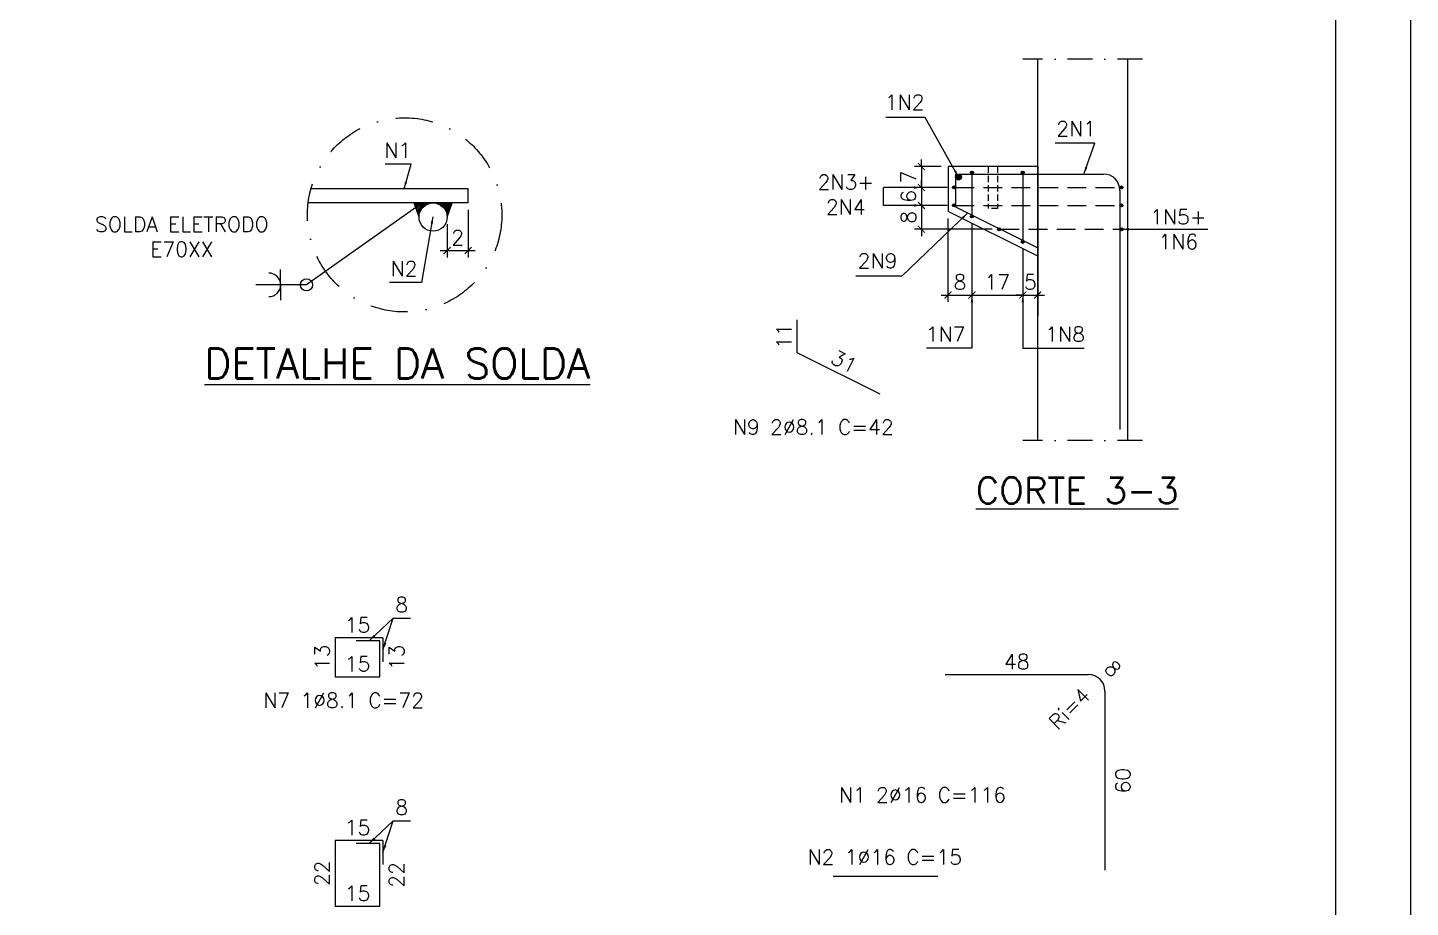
# Model space of a CAD drawing. Header units: centimetres. Extents: x 1658 to 27871, y 8240 to 11444.
# Drawn here: x 10381 to 11768, y 9104 to 9987 of the extents above; entities that cross this region are included whole.
import ezdxf

# ---------------------------------------------------------------- set-up
doc = ezdxf.new("R2010")
doc.units = ezdxf.units.CM
doc.header["$LTSCALE"] = 50
doc.header["$MEASUREMENT"] = 0
doc.header["$PDMODE"] = 67
for name, pattern in [('DASHDOT', [1, 0.5, -0.25, 0, -0.25]), ('DASHDOT2', [0.5, 0.25, -0.125, 0, -0.125]), ('DASHED', [0.75, 0.5, -0.25]), ('HIDDEN', [0.375, 0.25, -0.125])]:
    doc.linetypes.add(name, pattern=pattern)
doc.layers.add('10 TRACEJADO', color=1, linetype='DASHED', lineweight=13)
for name, color, linetype in [('FORMATO-PRECON', 2, 'Continuous'), ('HACHURAS-PRECON', 1, 'Continuous'), ('LINHA CENTRO-PRECON', 1, 'DASHDOT'), ('LINHA-01-PRECON', 1, 'Continuous'), ('LINHA-02-PRECON', 2, 'Continuous'), ('LINHA-03-PRECON', 3, 'Continuous'), ('LINHA-04-PRECON', 4, 'Continuous'), ('TEXTO-20-PRECON', 2, 'Continuous'), ('X1', 2, 'Continuous')]:
    doc.layers.add(name, color=color, linetype=linetype)
doc.styles.add('PRECON-ROMANS', font='romans.shx')
doc.styles.get("Standard").update_dxf_attribs({"font": 'romans.shx'})
doc.dimstyles.new('ESC50-50', dxfattribs={"dimscale": 50, "dimtxt": 0.2, "dimasz": 0.15, "dimexe": 0.15, "dimexo": 0.15, "dimgap": 0.08, "dimtad": 1, "dimdec": 1, "dimzin": 12, "dimdsep": 46, "dimtxsty": 'Standard', "dimblk": 'ARCHTICK', "dimcen": 0.09, "dimdle": 0.15, "dimclrd": 256, "dimclre": 256, "dimclrt": 2, "dimazin": 3, "dimtfac": 1, "dimtdec": 1, "dimtmove": 1, "dimatfit": 2, "dimfxl": 0.15, "dimtolj": 1, "dimtzin": 0, "dimarcsym": 0})
doc.dimstyles.new('ESC75-25', dxfattribs={"dimscale": 0, "dimtxt": 15, "dimasz": 7, "dimexe": 7, "dimexo": 7, "dimgap": 5.5, "dimtad": 1, "dimdec": 1, "dimlfac": 0.333333, "dimdsep": 46, "dimtxsty": 'Standard', "dimblk": 'ARCHTICK', "dimcen": 0.1, "dimdle": 7, "dimclrd": 256, "dimclre": 256, "dimclrt": 2, "dimadec": 0, "dimazin": 0, "dimtfac": 1, "dimtdec": 1, "dimtix": 1, "dimtmove": 2, "dimatfit": 3, "dimfxl": 1, "dimarcsym": 0})
doc.dimstyles.new('ESC75-75', dxfattribs={"dimscale": 0, "dimtxt": 15, "dimasz": 7, "dimexe": 7, "dimexo": 7, "dimgap": 5.5, "dimtad": 1, "dimdec": 1, "dimdsep": 46, "dimtxsty": 'Standard', "dimblk": 'ARCHTICK', "dimcen": 0.1, "dimdle": 7, "dimclrd": 256, "dimclre": 256, "dimclrt": 2, "dimadec": 0, "dimazin": 0, "dimtfac": 1, "dimtdec": 1, "dimtix": 1, "dimtmove": 2, "dimatfit": 3, "dimfxl": 1, "dimarcsym": 0})

# ---------------------------------------------------------------- blocks, each defined once
blk = doc.blocks.new('A$C2E607E54')
at = {"layer": 'FORMATO-PRECON'}
blk.add_lwpolyline([(0, 4200), (2970, 4200), (2970, 0), (0, 0)], close=True, dxfattribs=at)
at = {"layer": 'FORMATO-PRECON', "color": 6}
blk.add_lwpolyline([(100, 3950), (2870, 3950), (2870, 100), (100, 100)], close=True, dxfattribs=at)
blk = doc.blocks.new('*D250')
at = {"layer": 'Defpoints', "color": 0, "linetype": 'Continuous', "transparency": 16777216}
for p in [(11301.4, 9337.4), (11301.4, 9337.4), (11445.4, 9337.4)]:
    blk.add_point(p, dxfattribs=at)
at = {"layer": 'LINHA-01-PRECON', "color": 2, "linetype": 'Continuous', "transparency": 16777216, "insert": (11373.4, 9350.4), "char_height": 15, "attachment_point": 5}
blk.add_mtext('48', dxfattribs=at)
blk = doc.blocks.new('_ArchTick')
at = {"color": 0, "linetype": 'ByBlock', "const_width": 0.15}
blk.add_lwpolyline([(-0.5, -0.5), (0.5, 0.5)], dxfattribs=at)
blk = doc.blocks.new('*D251')
at = {"layer": 'Defpoints', "color": 0, "linetype": 'Continuous', "transparency": 16777216}
for p in [(11461.9, 9320.9), (11461.9, 9140.9), (11461.9, 9140.9)]:
    blk.add_point(p, dxfattribs=at)
at = {"layer": 'LINHA-01-PRECON', "color": 2, "linetype": 'Continuous', "transparency": 16777216, "insert": (11479.9, 9230.9), "char_height": 15, "attachment_point": 5, "rotation": 90}
blk.add_mtext('60', dxfattribs=at)
blk = doc.blocks.new('*D255')
at = {"layer": 'Defpoints', "color": 0, "transparency": 16777216}
for p in [(11304.4, 9802.6), (11328.4, 9797.5), (11328.4, 9718.6)]:
    blk.add_point(p, dxfattribs=at)
at = {"layer": 'LINHA-01-PRECON', "lineweight": -2, "transparency": 16777216}
for p, q in [((11304.4, 9795.6), (11304.4, 9711.6)), ((11328.4, 9790.5), (11328.4, 9711.6)), ((11297.4, 9718.6), (11335.4, 9718.6))]:
    blk.add_line(p, q, dxfattribs=at)
at = {"layer": 'LINHA-01-PRECON', "lineweight": -2, "transparency": 16777216, "xscale": 7, "yscale": 7, "zscale": 7, "rotation": 180}
blk.add_blockref('_ArchTick', (11304.4, 9718.6), dxfattribs=at)
at = {"layer": 'LINHA-01-PRECON', "lineweight": -2, "transparency": 16777216, "xscale": 7, "yscale": 7, "zscale": 7}
blk.add_blockref('_ArchTick', (11328.4, 9718.6), dxfattribs=at)
at = {"layer": 'LINHA-01-PRECON', "color": 2, "transparency": 16777216, "insert": (11316.4, 9731.6), "char_height": 15, "attachment_point": 5}
blk.add_mtext('8', dxfattribs=at)
blk = doc.blocks.new('*D256')
at = {"layer": 'Defpoints', "color": 0, "transparency": 16777216}
for p in [(11328.4, 9797.5), (11379.4, 9772), (11379.4, 9718.6)]:
    blk.add_point(p, dxfattribs=at)
at = {"layer": 'LINHA-01-PRECON', "lineweight": -2, "transparency": 16777216}
for p, q in [((11328.4, 9790.5), (11328.4, 9711.6)), ((11379.4, 9765), (11379.4, 9711.6)), ((11321.4, 9718.6), (11386.4, 9718.6))]:
    blk.add_line(p, q, dxfattribs=at)
at = {"layer": 'LINHA-01-PRECON', "lineweight": -2, "transparency": 16777216, "xscale": 7, "yscale": 7, "zscale": 7, "rotation": 180}
blk.add_blockref('_ArchTick', (11328.4, 9718.6), dxfattribs=at)
at = {"layer": 'LINHA-01-PRECON', "lineweight": -2, "transparency": 16777216, "xscale": 7, "yscale": 7, "zscale": 7}
blk.add_blockref('_ArchTick', (11379.4, 9718.6), dxfattribs=at)
at = {"layer": 'LINHA-01-PRECON', "color": 2, "transparency": 16777216, "insert": (11353.9, 9731.6), "char_height": 15, "attachment_point": 5}
blk.add_mtext('17', dxfattribs=at)
blk = doc.blocks.new('*D257')
at = {"layer": 'Defpoints', "color": 0, "transparency": 16777216}
for p in [(11379.4, 9772), (11394.4, 9718.6), (11394.4, 9718.6)]:
    blk.add_point(p, dxfattribs=at)
at = {"layer": 'LINHA-01-PRECON', "lineweight": -2, "transparency": 16777216}
for p, q in [((11379.4, 9765), (11379.4, 9711.6)), ((11379.4, 9718.6), (11372.4, 9718.6)), ((11379.4, 9718.6), (11394.4, 9718.6)), ((11394.4, 9718.6), (11401.4, 9718.6))]:
    blk.add_line(p, q, dxfattribs=at)
at = {"layer": 'LINHA-01-PRECON', "lineweight": -2, "transparency": 16777216, "xscale": 7, "yscale": 7, "zscale": 7}
blk.add_blockref('_ArchTick', (11379.4, 9718.6), dxfattribs=at)
at = {"layer": 'LINHA-01-PRECON', "lineweight": -2, "transparency": 16777216, "xscale": 7, "yscale": 7, "zscale": 7, "rotation": 180}
blk.add_blockref('_ArchTick', (11394.4, 9718.6), dxfattribs=at)
at = {"layer": 'LINHA-01-PRECON', "color": 2, "transparency": 16777216, "insert": (11386.9, 9731.6), "char_height": 15, "attachment_point": 5}
blk.add_mtext('5', dxfattribs=at)
blk = doc.blocks.new('*D258')
at = {"layer": 'Defpoints', "color": 0, "transparency": 16777216}
for p in [(11304.4, 9847.6), (11277.7, 9826.6), (11310.4, 9826.6)]:
    blk.add_point(p, dxfattribs=at)
at = {"layer": 'LINHA-01-PRECON', "lineweight": -2, "transparency": 16777216}
for p, q in [((11277.7, 9847.6), (11277.7, 9854.6)), ((11297.4, 9847.6), (11270.7, 9847.6)), ((11277.7, 9847.6), (11277.7, 9826.6)), ((11303.4, 9826.6), (11270.7, 9826.6)), ((11277.7, 9826.6), (11277.7, 9819.6))]:
    blk.add_line(p, q, dxfattribs=at)
at = {"layer": 'LINHA-01-PRECON', "lineweight": -2, "transparency": 16777216, "xscale": 7, "yscale": 7, "zscale": 7}
for p, rotation in [((11277.7, 9847.6), 270), ((11277.7, 9826.6), 90)]:
    blk.add_blockref('_ArchTick', p, dxfattribs=dict(at, rotation=rotation))
at = {"layer": 'LINHA-01-PRECON', "color": 2, "transparency": 16777216, "insert": (11264.7, 9837.1), "char_height": 15, "attachment_point": 5, "rotation": 90}
blk.add_mtext('7', dxfattribs=at)
blk = doc.blocks.new('*D259')
at = {"layer": 'Defpoints', "color": 0, "transparency": 16777216}
for p in [(11310.4, 9826.6), (11277.7, 9808.6), (11310.4, 9808.6)]:
    blk.add_point(p, dxfattribs=at)
at = {"layer": 'LINHA-01-PRECON', "lineweight": -2, "transparency": 16777216}
for p, q in [((11303.4, 9826.6), (11270.7, 9826.6)), ((11277.7, 9826.6), (11277.7, 9833.6)), ((11277.7, 9826.6), (11277.7, 9808.6)), ((11303.4, 9808.6), (11270.7, 9808.6)), ((11277.7, 9808.6), (11277.7, 9801.6))]:
    blk.add_line(p, q, dxfattribs=at)
at = {"layer": 'LINHA-01-PRECON', "lineweight": -2, "transparency": 16777216, "xscale": 7, "yscale": 7, "zscale": 7}
for p, rotation in [((11277.7, 9826.6), 270), ((11277.7, 9808.6), 90)]:
    blk.add_blockref('_ArchTick', p, dxfattribs=dict(at, rotation=rotation))
at = {"layer": 'LINHA-01-PRECON', "color": 2, "transparency": 16777216, "insert": (11264.7, 9817.6), "char_height": 15, "attachment_point": 5, "rotation": 90}
blk.add_mtext('6', dxfattribs=at)
blk = doc.blocks.new('*D276')
at = {"layer": 'Defpoints', "color": 0, "transparency": 16777216}
for p in [(10822.9, 9811), (10801.8, 9796.9), (10822.9, 9763.3)]:
    blk.add_point(p, dxfattribs=at)
at = {"layer": 'LINHA-01-PRECON', "lineweight": -2, "transparency": 16777216}
for p, q in [((10822.9, 9804), (10822.9, 9756.3)), ((10801.8, 9789.9), (10801.8, 9756.3)), ((10794.8, 9763.3), (10829.9, 9763.3))]:
    blk.add_line(p, q, dxfattribs=at)
at = {"layer": 'LINHA-01-PRECON', "lineweight": -2, "transparency": 16777216, "xscale": 7, "yscale": 7, "zscale": 7, "rotation": 180}
blk.add_blockref('_ArchTick', (10801.8, 9763.3), dxfattribs=at)
at = {"layer": 'LINHA-01-PRECON', "lineweight": -2, "transparency": 16777216, "xscale": 7, "yscale": 7, "zscale": 7}
blk.add_blockref('_ArchTick', (10822.9, 9763.3), dxfattribs=at)
at = {"layer": 'LINHA-01-PRECON', "color": 2, "transparency": 16777216, "insert": (10812.3, 9776.3), "char_height": 15, "attachment_point": 5}
blk.add_mtext('2', dxfattribs=at)
blk = doc.blocks.new('*D277')
at = {"layer": 'Defpoints', "color": 0, "linetype": 'Continuous', "transparency": 16777216}
for p in [(10689.4, 9335.2), (10734.4, 9335.2), (10734.4, 9335.2)]:
    blk.add_point(p, dxfattribs=at)
at = {"layer": 'LINHA-01-PRECON', "color": 2, "linetype": 'Continuous', "transparency": 16777216, "insert": (10711.9, 9348.2), "char_height": 15, "attachment_point": 5}
blk.add_mtext('15', dxfattribs=at)
blk = doc.blocks.new('*D278')
at = {"layer": 'Defpoints', "color": 0, "linetype": 'Continuous', "transparency": 16777216}
for p in [(10689.4, 9374.2), (10689.4, 9374.2), (10689.4, 9335.2)]:
    blk.add_point(p, dxfattribs=at)
at = {"layer": 'LINHA-01-PRECON', "color": 2, "linetype": 'Continuous', "transparency": 16777216, "insert": (10676.4, 9354.7), "char_height": 15, "attachment_point": 5, "rotation": 90}
blk.add_mtext('13', dxfattribs=at)
blk = doc.blocks.new('*D279')
at = {"layer": 'Defpoints', "color": 0, "linetype": 'Continuous', "transparency": 16777216}
for p in [(10689.4, 9374.2), (10734.4, 9374.2), (10734.4, 9374.2)]:
    blk.add_point(p, dxfattribs=at)
at = {"layer": 'LINHA-01-PRECON', "color": 2, "linetype": 'Continuous', "transparency": 16777216, "insert": (10711.9, 9387.2), "char_height": 15, "attachment_point": 5}
blk.add_mtext('15', dxfattribs=at)
blk = doc.blocks.new('*D280')
at = {"layer": 'Defpoints', "color": 0, "linetype": 'Continuous', "transparency": 16777216}
for p in [(10734.4, 9374.2), (10734.4, 9374.2), (10734.4, 9335.2)]:
    blk.add_point(p, dxfattribs=at)
at = {"layer": 'LINHA-01-PRECON', "color": 2, "linetype": 'Continuous', "transparency": 16777216, "insert": (10751.2, 9354.7), "char_height": 15, "attachment_point": 5, "rotation": 90}
blk.add_mtext('13', dxfattribs=at)
blk = doc.blocks.new('*D281')
at = {"layer": 'Defpoints', "color": 0, "linetype": 'Continuous', "transparency": 16777216}
for p in [(10689.4, 9104.8), (10734.4, 9104.8), (10734.4, 9104.8)]:
    blk.add_point(p, dxfattribs=at)
at = {"layer": 'LINHA-01-PRECON', "color": 2, "linetype": 'Continuous', "transparency": 16777216, "insert": (10711.9, 9117.8), "char_height": 15, "attachment_point": 5}
blk.add_mtext('15', dxfattribs=at)
blk = doc.blocks.new('*D282')
at = {"layer": 'Defpoints', "color": 0, "linetype": 'Continuous', "transparency": 16777216}
for p in [(10689.4, 9170.8), (10689.4, 9170.8), (10689.4, 9104.8)]:
    blk.add_point(p, dxfattribs=at)
at = {"layer": 'LINHA-01-PRECON', "color": 2, "linetype": 'Continuous', "transparency": 16777216, "insert": (10676.4, 9137.8), "char_height": 15, "attachment_point": 5, "rotation": 90}
blk.add_mtext('22', dxfattribs=at)
blk = doc.blocks.new('*D283')
at = {"layer": 'Defpoints', "color": 0, "linetype": 'Continuous', "transparency": 16777216}
for p in [(10689.4, 9170.8), (10734.4, 9170.8), (10734.4, 9170.8)]:
    blk.add_point(p, dxfattribs=at)
at = {"layer": 'LINHA-01-PRECON', "color": 2, "linetype": 'Continuous', "transparency": 16777216, "insert": (10711.9, 9183.8), "char_height": 15, "attachment_point": 5}
blk.add_mtext('15', dxfattribs=at)
blk = doc.blocks.new('*D284')
at = {"layer": 'Defpoints', "color": 0, "linetype": 'Continuous', "transparency": 16777216}
for p in [(10734.4, 9170.8), (10734.4, 9170.8), (10734.4, 9104.8)]:
    blk.add_point(p, dxfattribs=at)
at = {"layer": 'LINHA-01-PRECON', "color": 2, "linetype": 'Continuous', "transparency": 16777216, "insert": (10751.2, 9136.3), "char_height": 15, "attachment_point": 5, "rotation": 90}
blk.add_mtext('22', dxfattribs=at)
blk = doc.blocks.new('*D285')
at = {"layer": 'Defpoints', "color": 0, "linetype": 'Continuous', "transparency": 16777216}
for p in [(11152.7, 9693.7), (11152.7, 9660.9), (11152.7, 9660.9)]:
    blk.add_point(p, dxfattribs=at)
at = {"layer": 'LINHA-01-PRECON', "color": 2, "linetype": 'Continuous', "transparency": 16777216, "insert": (11139.7, 9677.3), "char_height": 15, "attachment_point": 5, "rotation": 90}
blk.add_mtext('11', dxfattribs=at)
blk = doc.blocks.new('*D286')
at = {"layer": 'Defpoints', "color": 0, "linetype": 'Continuous', "transparency": 16777216}
for p in [(11152.7, 9660.9), (11236, 9619.2), (11236, 9619.2)]:
    blk.add_point(p, dxfattribs=at)
at = {"layer": 'LINHA-01-PRECON', "color": 2, "linetype": 'Continuous', "transparency": 16777216, "insert": (11200.2, 9651.7), "char_height": 15, "attachment_point": 5, "rotation": 333.4377}
blk.add_mtext('31', dxfattribs=at)
blk = doc.blocks.new('*D514')
at = {"layer": 'Defpoints', "color": 0, "transparency": 16777216}
for p in [(11310.4, 9808.6), (11277.7, 9784.6), (11355.7, 9784.6)]:
    blk.add_point(p, dxfattribs=at)
at = {"layer": 'LINHA-01-PRECON', "lineweight": -2, "transparency": 16777216}
for p, q in [((11277.7, 9815.6), (11277.7, 9777.6)), ((11303.4, 9808.6), (11270.7, 9808.6)), ((11348.7, 9784.6), (11270.7, 9784.6))]:
    blk.add_line(p, q, dxfattribs=at)
at = {"layer": 'LINHA-01-PRECON', "lineweight": -2, "transparency": 16777216, "xscale": 7, "yscale": 7, "zscale": 7}
for p, rotation in [((11277.7, 9808.6), 90), ((11277.7, 9784.6), 270)]:
    blk.add_blockref('_ArchTick', p, dxfattribs=dict(at, rotation=rotation))
at = {"layer": 'LINHA-01-PRECON', "color": 2, "transparency": 16777216, "insert": (11264.7, 9796.6), "char_height": 15, "attachment_point": 5, "rotation": 90}
blk.add_mtext('8', dxfattribs=at)

msp = doc.modelspace()

# ---------------------------------------------------------------- hatches: boundary and pattern name
at = {"layer": 'LINHA-01-PRECON', "linetype": 'Continuous'}
h = msp.add_hatch(color=256, dxfattribs=at)
h.dxf.hatch_style = 1
edge = h.paths.add_edge_path()
edge.add_arc((11314.94, 9837.09), 3, 0, 360)
h = msp.add_hatch(color=256, dxfattribs=at)
h.dxf.hatch_style = 1
edge = h.paths.add_edge_path()
edge.add_arc((11328.44, 9841.59), 1.5, 0, 360)
h = msp.add_hatch(color=256, dxfattribs=at)
h.dxf.hatch_style = 1
edge = h.paths.add_edge_path()
edge.add_arc((11379.44, 9841.59), 1.5, 0, 360)
h = msp.add_hatch(color=256, dxfattribs=at)
h.dxf.hatch_style = 1
edge = h.paths.add_edge_path()
edge.add_arc((11310.44, 9826.59), 1.5, 0, 360)
h = msp.add_hatch(color=256, dxfattribs=at)
h.dxf.hatch_style = 1
edge = h.paths.add_edge_path()
edge.add_arc((11478.44, 9826.59), 1.5, 0, 360)
at = {"layer": 'LINHA-01-PRECON'}
h = msp.add_hatch(dxfattribs=at)
h.set_pattern_fill('ANSI31', color=256, scale=8.4375, style=0)
h.set_pattern_definition([(45, (5766.116, 9308.8639), (-0.74577668, 0.74577668), [])])
h.paths.add_polyline_path([(10768.66, 9811.02), (10773.57, 9796.89, -0.4142136), (10787.7, 9811.02)])
h.paths.add_polyline_path([(10787.7, 9811.02, -0.4142136), (10801.83, 9796.89), (10806.74, 9811.02)])
at = {"layer": 'LINHA-01-PRECON', "linetype": 'Continuous'}
h = msp.add_hatch(color=256, dxfattribs=at)
h.dxf.hatch_style = 1
edge = h.paths.add_edge_path()
edge.add_arc((11310.44, 9808.59), 1.5, 0, 360)
h = msp.add_hatch(color=256, dxfattribs=at)
h.dxf.hatch_style = 1
edge = h.paths.add_edge_path()
edge.add_arc((11478.44, 9808.59), 1.5, 0, 360)
h = msp.add_hatch(color=256, dxfattribs=at)
h.dxf.hatch_style = 1
edge = h.paths.add_edge_path()
edge.add_arc((11328.44, 9797.48), 1.5, 0, 360)
h = msp.add_hatch(color=256, dxfattribs=at)
h.dxf.hatch_style = 1
edge = h.paths.add_edge_path()
edge.add_arc((11355.71, 9784.59), 1.5, 0, 360)
h = msp.add_hatch(color=256, dxfattribs=at)
h.dxf.hatch_style = 1
edge = h.paths.add_edge_path()
edge.add_arc((11478.44, 9784.59), 1.5, 0, 360)
h = msp.add_hatch(color=256, dxfattribs=at)
h.dxf.hatch_style = 1
edge = h.paths.add_edge_path()
edge.add_arc((11379.44, 9771.98), 1.5, 0, 360)

# ---------------------------------------------------------------- linework, layer by layer
at = {"layer": '10 TRACEJADO', "linetype": 'HIDDEN', "ltscale": 0.5, "extrusion": (0, 1, 0)}
for p, q in [((11344.64, 9847.59), (11344.64, 9805.59)), ((11354.24, 9847.59), (11354.24, 9805.59)), ((11354.24, 9805.59), (11344.64, 9805.59))]:
    msp.add_line(p, q, dxfattribs=at)
at = {"layer": 'LINHA CENTRO-PRECON', "extrusion": (0, 1, 0)}
for p, q in [((11499.44, 9955.6), (11379.44, 9955.6)), ((11499.44, 9572.6), (11379.44, 9572.6))]:
    msp.add_line(p, q, dxfattribs=at)
at = {"layer": 'LINHA-01-PRECON', "color": 1}
msp.add_lwpolyline([(10770.25, 9806.44), (10660.62, 9728.8), (10609.81, 9728.8)], dxfattribs=at)
at = {"layer": 'LINHA-01-PRECON', "color": 1, "linetype": 'DASHDOT2', "ltscale": 3}
msp.add_circle((10759.15, 9799.07), 97.5, dxfattribs=at)
at = {"layer": 'LINHA-01-PRECON', "linetype": 'Continuous'}
for centre, radius in [((11314.94, 9837.09), 3), ((11328.44, 9841.59), 1.5), ((11379.44, 9841.59), 1.5), ((11310.44, 9826.59), 1.5), ((11478.44, 9826.59), 1.5), ((11310.44, 9808.59), 1.5), ((11478.44, 9808.59), 1.5), ((11328.44, 9797.48), 1.5), ((11355.71, 9784.59), 1.5), ((11478.44, 9784.59), 1.5), ((11379.44, 9771.98), 1.5)]:
    msp.add_circle(centre, radius, dxfattribs=at)
at = {"layer": 'LINHA-02-PRECON', "extrusion": (0, 1, 0)}
for p, q in [((11394.44, 9572.6), (11394.44, 9955.6)), ((11484.44, 9955.6), (11484.44, 9572.6)), ((11304.44, 9847.59), (11304.44, 9802.59)), ((11394.44, 9847.59), (11304.44, 9847.59)), ((11394.44, 9847.59), (11394.44, 9772.59)), ((11394.44, 9757.59), (11304.44, 9802.59)), ((11394.44, 9772.59), (11394.44, 9697.59))]:
    msp.add_line(p, q, dxfattribs=at)
at = {"layer": 'LINHA-02-PRECON'}
for q in [(10634.7, 9744.2), (10634.7, 9713.41)]:
    msp.add_line((10634.7, 9728.8), q, dxfattribs=at)
msp.add_circle((10660.62, 9728.8), 6.11, dxfattribs=at)
msp.add_arc((10622.86, 9728.8), 11.84, 270.31864, 89.68136, dxfattribs=at)
at = {"layer": 'LINHA-03-PRECON'}
for p, q in [((10822.87, 9825.16), (10665.2, 9825.16)), ((10822.87, 9811.02), (10822.87, 9825.16)), ((10822.87, 9811.02), (10662.38, 9811.02)), ((10773.57, 9796.89), (10768.66, 9811.02)), ((10796.23, 9811.02), (10796.23, 9811.02)), ((10801.83, 9796.89), (10806.74, 9811.02))]:
    msp.add_line(p, q, dxfattribs=at)
msp.add_circle((10787.7, 9796.89), 14.13, dxfattribs=at)
at = {"layer": 'LINHA-04-PRECON', "extrusion": (0, 1, 0)}
for p, q in [((11311.94, 9840.09), (11460.44, 9840.09)), ((11328.44, 9840.09), (11328.44, 9798.98)), ((11379.44, 9840.09), (11379.44, 9773.48)), ((11301.44, 9337.42), (11445.44, 9337.42))]:
    msp.add_line(p, q, dxfattribs=at)
at = {"layer": 'LINHA-04-PRECON', "linetype": 'HIDDEN', "ltscale": 1.5, "extrusion": (0, 1, 0)}
for p, q in [((11311.94, 9826.59), (11476.94, 9826.59)), ((11311.94, 9808.59), (11476.94, 9808.59)), ((11357.21, 9784.59), (11476.94, 9784.59))]:
    msp.add_line(p, q, dxfattribs=at)
at = {"layer": 'LINHA-04-PRECON'}
for p, q in [((11476.94, 9823.59), (11476.94, 9583.59)), ((10737.4, 9374.23), (10689.4, 9374.23)), ((10689.4, 9374.23), (10689.4, 9335.22)), ((10734.4, 9371.23), (10710.4, 9371.23)), ((10734.4, 9335.22), (10734.4, 9371.23)), ((10737.4, 9374.23), (10737.4, 9350.23)), ((10689.4, 9335.22), (10734.4, 9335.22)), ((11461.94, 9320.92), (11461.94, 9140.92)), ((10737.4, 9170.81), (10689.4, 9170.81)), ((10689.4, 9170.81), (10689.4, 9104.8)), ((10734.4, 9167.81), (10710.4, 9167.81)), ((10734.4, 9104.8), (10734.4, 9167.81)), ((10737.4, 9170.81), (10737.4, 9146.81)), ((11294.29, 9134.7), (11189.29, 9134.7)), ((10689.4, 9104.8), (10734.4, 9104.8))]:
    msp.add_line(p, q, dxfattribs=at)
for points in [[(11311.94, 9840.09, 0), (11311.94, 9807.23, 0), (11394.44, 9765.98, 0)], [(11152.69, 9693.72, 0), (11152.69, 9660.86, 0), (11236, 9619.21, 0)]]:
    msp.add_polyline3d(points, dxfattribs=at)
for centre in [(11460.44, 9823.59), (11445.44, 9320.92)]:
    msp.add_arc(centre, 16.5, 0, 90, dxfattribs=at)

# ---------------------------------------------------------------- block references
at = {"layer": 'HACHURAS-PRECON', "xscale": 0.7499999999999996, "yscale": 0.7499999999999996, "zscale": 0.7499999999999996}
msp.add_blockref('A$C2E607E54', (9540.86, 8293.94), dxfattribs=at)

# ---------------------------------------------------------------- texts
at = {"layer": 'LINHA-01-PRECON', "color": 2, "linetype": 'Continuous', "char_height": 15, "attachment_point": 5}
for s, insert in [('1N2', (11260.95, 9912.2)), ('2N1', (11433.03, 9885.7)), ('2N3+\\P2N4', (11201.8, 9819.47)), ('1N5+\\P1N6', (11535.57, 9784.59)), ('2N9', (11233.71, 9752.91)), ('1N7', (11302.06, 9679.26)), ('1N8', (11421.89, 9679.26)), ('8', (10756.18, 9407.62)), ('8', (10756.18, 9204.2))]:
    msp.add_mtext(s, dxfattribs=dict(at, insert=insert))
at = {"layer": 'LINHA-01-PRECON', "color": 2, "char_height": 15, "attachment_point": 5}
for s, insert in [('N1', (10752.32, 9863.98)), ('N2', (10758.59, 9745.01))]:
    msp.add_mtext(s, dxfattribs=dict(at, insert=insert))
at = {"layer": 'LINHA-01-PRECON', "color": 4, "attachment_point": 5}
for s, insert, char_height in [('\\A1;{\\LDETALHE DA SOLDA}', (10751.77, 9649.83), 30), ('{\\LCORTE 3-3}', (11434, 9522.36, -0.05), 26.25)]:
    msp.add_mtext(s, dxfattribs=dict(at, insert=insert, char_height=char_height))
at = {"layer": 'LINHA-01-PRECON', "color": 2, "linetype": 'Continuous', "char_height": 15, "attachment_point": 5}
for s, insert, rotation in [('8', (11469.89, 9343.27), 315), ('Ri=4', (11426.29, 9303.23), 45)]:
    msp.add_mtext(s, dxfattribs=dict(at, insert=insert, rotation=rotation))
at = {"layer": 'TEXTO-20-PRECON', "insert": (10535.58, 9777.08), "char_height": 15, "attachment_point": 5, "style": 'PRECON-ROMANS'}
msp.add_mtext('\\A1;SOLDA ELETRODO\\PE70XX', dxfattribs=at)
at = {"layer": 'X1', "style": 'PRECON-ROMANS'}
for s, p in [('N9 2%%C8.1 C=42', (11088.51, 9578.45)), ('N7 1%%C8.1 C=72', (10617.21, 9304.04)), ('N1 2%%C16 C=116', (11194.9, 9209.09)), ('N2 1%%C16 C=15', (11163.5, 9146.66))]:
    msp.add_text(s, height=15, dxfattribs=at).set_placement(p)

# ---------------------------------------------------------------- dimensions: what is measured, and where the dimension line sits
at = {"layer": 'LINHA-01-PRECON'}
for base, p1, p2, picture, middle in [((11277.74, 9826.59), (11304.44, 9847.59), (11310.44, 9826.59), '*D258', (11264.74, 9837.09)), ((11277.74, 9808.59), (11310.44, 9826.59), (11310.44, 9808.59), '*D259', (11264.74, 9817.59)), ((11277.74, 9784.59), (11310.44, 9808.59), (11355.71, 9784.59), '*D514', (11264.74, 9796.59))]:
    dim = msp.add_linear_dim(base=base, p1=p1, p2=p2, angle=90, dimstyle='ESC75-25', override={"dimscale": 1}, dxfattribs=at)
    dim.commit()
    dim.dimension.update_dxf_attribs({"geometry": picture, "text_midpoint": middle})
dim = msp.add_linear_dim(base=(10822.87, 9763.31), p1=(10801.83, 9796.89), p2=(10822.87, 9811.02), text='2', dimstyle='ESC75-25', override={"dimscale": 1}, dxfattribs=at)
dim.commit()
dim.dimension.update_dxf_attribs({"geometry": '*D276', "text_midpoint": (10812.35, 9776.31)})
for base, p1, p2, picture, middle in [((11328.44, 9718.59), (11304.44, 9802.59), (11328.44, 9797.48), '*D255', (11316.44, 9731.59)), ((11379.44, 9718.59), (11328.44, 9797.48), (11379.44, 9771.98), '*D256', (11353.94, 9731.59)), ((11394.44, 9718.59), (11379.44, 9771.98), (11394.44, 9718.59), '*D257', (11386.94, 9731.59))]:
    dim = msp.add_linear_dim(base=base, p1=p1, p2=p2, dimstyle='ESC75-25', override={"dimscale": 1}, dxfattribs=at)
    dim.commit()
    dim.dimension.update_dxf_attribs({"geometry": picture, "text_midpoint": middle})
at = {"layer": 'LINHA-01-PRECON', "linetype": 'Continuous'}
for p1, p2, picture, middle in [((11152.69, 9693.72), (11152.69, 9660.86), '*D285', (11139.69, 9677.29)), ((11152.69, 9660.86), (11236, 9619.21), '*D286', (11200.16, 9651.66))]:
    dim = msp.add_aligned_dim(p1=p1, p2=p2, distance=0, dimstyle='ESC75-25', override={"dimscale": 1, "dimse1": 1, "dimse2": 1, "dimsd1": 1, "dimsd2": 1}, dxfattribs=at)
    dim.commit()
    dim.dimension.update_dxf_attribs({"geometry": picture, "text_midpoint": middle})
for base, p1, p2, picture, middle in [((10734.4, 9374.23), (10689.4, 9374.23), (10734.4, 9374.23), '*D279', (10711.9, 9387.23)), ((10734.4, 9335.22), (10689.4, 9335.22), (10734.4, 9335.22), '*D277', (10711.9, 9348.22)), ((10734.4, 9170.81), (10689.4, 9170.81), (10734.4, 9170.81), '*D283', (10711.9, 9183.81)), ((10734.4, 9104.8), (10689.4, 9104.8), (10734.4, 9104.8), '*D281', (10711.9, 9117.8))]:
    dim = msp.add_linear_dim(base=base, p1=p1, p2=p2, dimstyle='ESC75-25', override={"dimscale": 1, "dimse1": 1, "dimse2": 1, "dimsd1": 1, "dimsd2": 1}, dxfattribs=at)
    dim.commit()
    dim.dimension.update_dxf_attribs({"geometry": picture, "text_midpoint": middle})
for base, p1, p2, angle, picture, middle in [((10689.4, 9374.23), (10689.4, 9335.22), (10689.4, 9374.23), 90, '*D278', (10676.4, 9354.72)), ((11301.44, 9337.42), (11445.44, 9337.42), (11301.44, 9337.42), 180, '*D250', (11373.44, 9350.42)), ((10689.4, 9170.81), (10689.4, 9104.8), (10689.4, 9170.81), 90, '*D282', (10676.4, 9137.81))]:
    dim = msp.add_linear_dim(base=base, p1=p1, p2=p2, angle=angle, dimstyle='ESC75-25', override={"dimscale": 1, "dimse1": 1, "dimse2": 1, "dimsd1": 1, "dimsd2": 1}, dxfattribs=at)
    dim.commit()
    dim.dimension.update_dxf_attribs({"geometry": picture, "text_midpoint": middle})
for base, p1, p2, picture, middle in [((10734.4, 9374.23), (10734.4, 9335.22), (10734.4, 9374.23), '*D280', (10751.18, 9354.72)), ((11461.94, 9140.92), (11461.94, 9320.92), (11461.94, 9140.92), '*D251', (11479.86, 9230.92)), ((10734.4, 9170.81), (10734.4, 9104.8), (10734.4, 9170.81), '*D284', (10751.18, 9136.31))]:
    dim = msp.add_linear_dim(base=base, p1=p1, p2=p2, angle=90, dimstyle='ESC75-25', override={"dimscale": 1, "dimse1": 1, "dimse2": 1, "dimsd1": 1, "dimsd2": 1}, dxfattribs=at)
    dim.commit()
    dim.dimension.update_dxf_attribs({"geometry": picture, "text_midpoint": middle, "dimtype": 160})

# ---------------------------------------------------------------- leaders
for points in [[(11314.94, 9837.09), (11281.63, 9896.71), (11241.91, 9896.71)], [(11440.77, 9840.09), (11451.8, 9871), (11412.08, 9871)], [(11324.31, 9801.04), (11257.97, 9737.42), (11211.86, 9737.42)]]:
    msp.add_leader(points, dimstyle='ESC75-75', override={"dimscale": 1, "dimtad": 0}, dxfattribs=at)
at = {"layer": 'LINHA-01-PRECON'}
for points, dimstyle, override in [([(10758.55, 9825.16), (10765.8, 9849.95), (10739.77, 9849.95)], 'ESC75-25', {"dimscale": 1}), ([(11277.74, 9826.59), (11239.83, 9826.59)], 'ESC50-50', {"dimgap": 0.08, "dimtad": 1}), ([(11277.74, 9808.59), (11239.83, 9808.59), (11239.83, 9826.59)], 'ESC50-50', {"dimgap": 0.08, "dimtad": 1}), ([(10787.52, 9797.23), (10776.14, 9731.25), (10744.1, 9731.25)], 'ESC75-25', {"dimscale": 1}), ([(11478.44, 9784.59), (11565.04, 9784.59)], 'ESC50-50', {"dimgap": 0.08, "dimtad": 1}), ([(11328.44, 9718.59), (11328.44, 9665.38), (11282.95, 9665.38)], 'ESC50-50', {"dimgap": 0.08, "dimtad": 1}), ([(11379.44, 9718.59), (11379.44, 9665.38), (11441, 9665.38)], 'ESC50-50', {"dimgap": 0.08, "dimtad": 1}), ([(10723.4, 9371.23), (10747.51, 9394.02)], 'ESC50-50', {"dimgap": 0.08, "dimtad": 1}), ([(10737.4, 9362.23), (10747.51, 9394.02), (10765.2, 9394.02)], 'ESC50-50', {"dimgap": 0.08, "dimtad": 1}), ([(10723.4, 9167.81), (10747.51, 9190.61)], 'ESC50-50', {"dimgap": 0.08, "dimtad": 1}), ([(10737.4, 9158.81), (10747.51, 9190.61), (10765.2, 9190.61)], 'ESC50-50', {"dimgap": 0.08, "dimtad": 1})]:
    msp.add_leader(points, dimstyle=dimstyle, override=override, dxfattribs=at)

doc.saveas('drawing.dxf')
